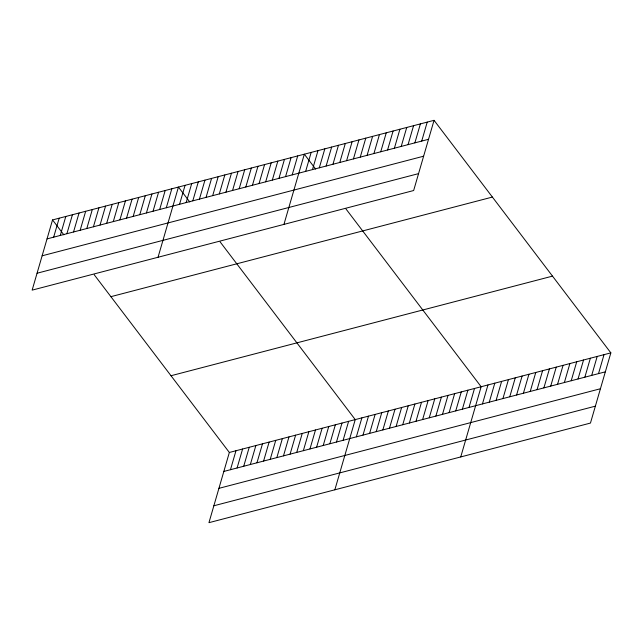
<?xml version="1.0" encoding="UTF-8"?>
<svg xmlns="http://www.w3.org/2000/svg" width="643" height="643" viewBox="0 0 643 643"><rect width="100%" height="100%" fill="white"/><g stroke="black" fill="none" stroke-linecap="round" stroke-linejoin="round"><path stroke-width="0.96" d="M52.541 219.93L32.15 290.13L413.65 190.529L434.049 120.329L52.541 219.93L63.858 234.808M53.658 237.171L59.172 218.202M60.289 235.434L65.795 216.474M66.912 233.706L72.426 214.738M73.535 231.978L79.049 213.01M80.166 230.25L85.672 211.282M86.789 228.514L92.303 209.554M93.42 226.786L98.926 207.818M100.043 225.058L105.556 206.09M106.666 223.33L112.179 204.361M113.297 221.594L118.802 202.633M119.919 219.866L125.433 200.897M126.55 218.138L132.056 199.169M133.173 216.41L138.687 197.441M139.796 214.682L145.31 195.713M146.427 212.946L151.933 193.985M153.05 211.217L158.564 192.249M159.681 209.489L165.187 190.521M166.304 207.761L171.818 188.793M158.041 257.264L178.441 187.065L189.749 201.942M179.558 204.297L185.063 185.329M186.181 202.569L191.694 183.601M192.812 200.841L198.317 181.873M199.434 199.105L204.948 180.144M206.057 197.377L211.571 178.408M212.688 195.649L218.194 176.68M219.311 193.921L224.825 174.952M225.942 192.193L231.448 173.224M232.565 190.457L238.071 171.496M239.188 188.729L244.702 169.76M245.819 187L251.325 168.032M252.442 185.272L257.956 166.304M259.065 183.536L264.578 164.576M265.696 181.808L271.201 162.84M272.319 180.08L277.832 161.112M278.949 178.352L284.455 159.384M285.572 176.616L291.086 157.656M292.195 174.888L297.709 155.919M283.941 224.391L304.332 154.191L315.649 169.069M305.65 171.376L311.164 152.407M94.224 274.746L229.35 452.471L208.951 522.671L590.459 423.07L610.85 352.87L434.049 120.329M312.482 169.599L317.988 150.631M230.467 469.703L235.973 450.743M319.306 167.815L324.819 148.846M237.09 467.975L242.604 449.007M326.13 166.031L331.643 147.062M243.721 466.247L249.227 447.279M332.961 164.246L338.467 145.278M250.344 464.519L255.858 445.551M339.785 162.47L345.299 143.502M256.967 462.791L262.481 443.823M346.609 160.686L352.123 141.717M263.598 461.055L269.104 442.095M353.441 158.901L358.947 139.933M270.221 459.327L275.734 440.359M360.265 157.117L365.779 138.149M276.852 457.599L282.357 438.63M367.097 155.333L372.602 136.372M283.475 455.871L288.98 436.902M373.921 153.556L379.434 134.588M290.097 454.135L295.611 435.174M380.744 151.772L386.258 132.804M296.728 452.407L302.234 433.438M387.576 149.988L393.082 131.019M303.351 450.679L308.865 431.71M394.4 148.203L399.914 129.243M309.974 448.951L315.488 429.982M401.224 146.427L406.738 127.459M316.605 447.223L322.111 428.254M408.056 144.643L413.562 125.674M323.228 445.486L328.742 426.526M414.88 142.859L420.393 123.89M329.859 443.758L335.365 424.79M421.712 141.074L427.217 122.114M336.482 442.03L341.996 423.062M343.105 440.302L348.619 421.334M334.85 489.805L355.241 419.606L220.115 241.872M356.359 436.838L361.872 417.87M362.99 435.11L368.495 416.142M369.612 433.382L375.126 414.413M376.235 431.646L381.749 412.685M382.866 429.918L388.372 410.949M389.489 428.19L395.003 409.221M396.12 426.462L401.626 407.493M402.743 424.734L408.257 405.765M409.366 422.998L414.88 404.037M415.997 421.269L421.503 402.301M422.62 419.541L428.134 400.573M429.251 417.813L434.756 398.845M435.874 416.077L441.387 397.117M442.497 414.349L448.01 395.381M449.127 412.621L454.633 393.653M455.75 410.893L461.264 391.925M462.381 409.157L467.887 390.197M469.004 407.429L474.51 388.46M460.742 456.932L481.141 386.732L346.014 209.007M482.459 403.917L487.965 384.948M489.283 402.132L494.797 383.172M496.107 400.356L501.62 381.387M502.939 398.572L508.444 379.603M509.762 396.787L515.276 377.819M516.594 395.003L522.1 376.042M523.418 393.227L528.932 374.258M530.242 391.442L535.756 372.474M537.074 389.658L542.579 370.689M543.898 387.874L549.411 368.913M550.721 386.097L556.235 367.129M557.553 384.313L563.059 365.345M564.377 382.529L569.891 363.56M571.209 380.744L576.715 361.784M578.033 378.968L583.547 360M584.857 377.184L590.37 358.215M591.689 375.399L597.194 356.431M598.512 373.615L604.026 354.655M47.035 238.899L428.535 139.298M42.125 255.801L423.624 156.201M37.061 273.227L418.561 173.626M110.893 296.672L492.393 197.071M171.006 375.729L552.506 276.128M229.35 452.471L610.85 352.87M223.836 471.44L605.336 371.839M218.925 488.342L600.425 388.742M213.87 505.768L595.37 406.159"/></g></svg>
